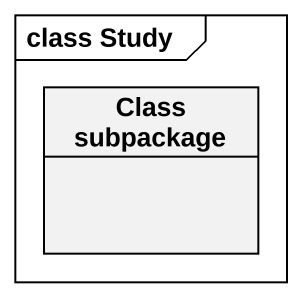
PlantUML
@startuml
mainframe class Study
hide circle
hide empty members
class "Class subpackage" as Class_subpackage
@enduml
